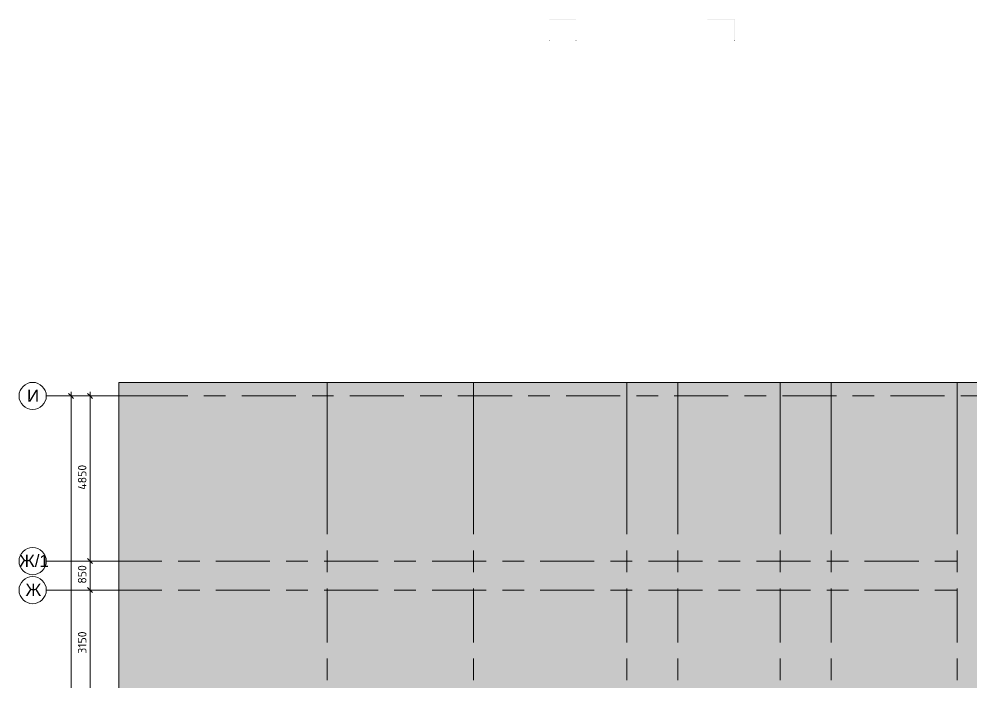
# Model space of a CAD drawing. Header units: millimetres. Extents: x -3817 to 677485, y -22715 to 103890.
# Drawn here: x 546830 to 574783, y 20478 to 39947 of the extents above; entities that cross this region are included whole.
import ezdxf

# ---------------------------------------------------------------- set-up
doc = ezdxf.new("R2010")
doc.units = ezdxf.units.MM
doc.layers.add('PDF _Геометрия', color=7, linetype='Continuous', true_color=0x1d1d1d)
doc.layers.add('PDF _Сплошная заливка', color=7, linetype='Continuous', true_color=0xffffff)
doc.layers.add('PDF _Текст', color=7, linetype='Continuous')
doc.styles.add('PDF ArialMT', font='arial.ttf')
doc.styles.add('PDF ISOCPEUR', font='isocpeur.ttf')

msp = doc.modelspace()

# ---------------------------------------------------------------- hatches: boundary and pattern name
at = {"layer": 'PDF _Сплошная заливка', "transparency": 33554559}
for points in [[(563189, 39940), (563189, 39947), (562398, 39946), (562398, 39940), (562584, 39940)], [(562398, 39318), (562405, 39318), (562403, 39940), (562398, 39940), (562398, 39338)], [(567839, 39940), (567839, 39947), (567043, 39947), (567043, 39940), (567699, 39940)], [(562397, 39307), (562414, 39307), (562414, 39327), (562398, 39327), (562397, 39317), (562395, 39317), (562397, 39307)], [(563198, 39307), (563197, 39317), (563196, 39318), (563196, 39327), (563179, 39327), (563179, 39307), (563197, 39307)], [(567848, 39307), (567847, 39317), (567846, 39318), (567846, 39327), (567829, 39327), (567829, 39307), (567847, 39307)]]:
    msp.add_hatch(color=1, dxfattribs=at).paths.add_polyline_path(points)
h = msp.add_hatch(color=1, dxfattribs=at)
h.paths.add_polyline_path([(567839, 39940), (567845, 39947), (567839, 39947)], flags=0)
h.paths.add_polyline_path([(567839, 39318), (567846, 39318), (567846, 39947), (567839, 39940), (567839, 39338)], flags=0)
at = {"layer": 'PDF _Сплошная заливка', "true_color": 0xd4d4d4, "transparency": 33554559}
msp.add_hatch(color=254, dxfattribs=at).paths.add_polyline_path([(551324, 16652), (551900, 16652), (551900, 17235), (590928, 17235), (590928, 25765), (586096, 25765), (586096, 29275), (549759, 29275), (549759, 16652), (550593, 16652)])

# ---------------------------------------------------------------- linework, layer by layer
at = {"layer": 'PDF _Геометрия', "color": 7, "lineweight": 20}
for points in [[(586096, 25765), (586096, 29277), (549757, 29277), (549757, 16650), (551900, 16650), (551900, 16652), (549759, 16652), (549759, 29275), (586094, 29275)], [(548434, 28802), (548359, 28877), (548284, 28952)], [(548990, 28802), (548915, 28877), (548840, 28952)], [(548990, 23952), (548915, 24027), (548840, 24102)], [(548990, 23102), (548915, 23177), (548840, 23252)]]:
    msp.add_lwpolyline(points, dxfattribs=at)
at = {"layer": 'PDF _Геометрия', "color": 8, "lineweight": 9, "true_color": 0x808080}
msp.add_lwpolyline([(590928, 17235), (590928, 25765), (586096, 25765), (586096, 29275), (549759, 29275), (549759, 16652), (551900, 16652), (551900, 17235)], close=True, dxfattribs=at)
at = {"layer": 'PDF _Геометрия', "color": 253, "lineweight": 9, "true_color": 0xaaaaaa}
for points in [[(555878, 24815), (555878, 26775), (555878, 29275)], [(560178, 24815), (560178, 26775), (560178, 29275)], [(564678, 24815), (564678, 26775), (564678, 29275)], [(566178, 24815), (566178, 26775), (566178, 29275)], [(569178, 24815), (569178, 26775), (569178, 29275)], [(570678, 24815), (570678, 26775), (570678, 29275)], [(574378, 24815), (574378, 26775), (574378, 29275)], [(547630, 28877), (550130, 28877), (551782, 28877)], [(552258, 28877), (552893, 28877)], [(553369, 28877), (554957, 28877)], [(555433, 28877), (556068, 28877)], [(556544, 28877), (558132, 28877)], [(558608, 28877), (559243, 28877)], [(559719, 28877), (561307, 28877)], [(561783, 28877), (562418, 28877)], [(562894, 28877), (564482, 28877)], [(564958, 28877), (565593, 28877)], [(566069, 28877), (567657, 28877)], [(568133, 28877), (568768, 28877)], [(569244, 28877), (570832, 28877)], [(571308, 28877), (571943, 28877)], [(572419, 28877), (574007, 28877)], [(574483, 28877), (575118, 28877)], [(555878, 23703), (555878, 24338)], [(560178, 23703), (560178, 24338)], [(564678, 23703), (564678, 24338)], [(566178, 23703), (566178, 24338)], [(569178, 23703), (569178, 24338)], [(570678, 23703), (570678, 24338)], [(574378, 23703), (574378, 24338)], [(547630, 24027), (550130, 24027), (551023, 24027)], [(551499, 24027), (552134, 24027)], [(552610, 24027), (554198, 24027)], [(554674, 24027), (555309, 24027)], [(555785, 24027), (557373, 24027)], [(557849, 24027), (558484, 24027)], [(558960, 24027), (560548, 24027)], [(561024, 24027), (561659, 24027)], [(562135, 24027), (563723, 24027)], [(564199, 24027), (564834, 24027)], [(565310, 24027), (566898, 24027)], [(567374, 24027), (568009, 24027)], [(568485, 24027), (570073, 24027)], [(570549, 24027), (571184, 24027)], [(571660, 24027), (573248, 24027)], [(573724, 24027), (574359, 24027)], [(555878, 21640), (555878, 23227)], [(560178, 21640), (560178, 23227)], [(564678, 21640), (564678, 23227)], [(566178, 21640), (566178, 23227)], [(569178, 21640), (569178, 23227)], [(570678, 21640), (570678, 23227)], [(574378, 21640), (574378, 23227)], [(547630, 23177), (550130, 23177), (551023, 23177)], [(551499, 23177), (552134, 23177)], [(552610, 23177), (554198, 23177)], [(554674, 23177), (555309, 23177)], [(555785, 23177), (557373, 23177)], [(557849, 23177), (558484, 23177)], [(558960, 23177), (560548, 23177)], [(561024, 23177), (561659, 23177)], [(562135, 23177), (563723, 23177)], [(564199, 23177), (564834, 23177)], [(565310, 23177), (566898, 23177)], [(567374, 23177), (568009, 23177)], [(568485, 23177), (570073, 23177)], [(570549, 23177), (571184, 23177)], [(571660, 23177), (573248, 23177)], [(573724, 23177), (574359, 23177)], [(555878, 20528), (555878, 21163)], [(560178, 20528), (560178, 21163)], [(564678, 20528), (564678, 21163)], [(566178, 20528), (566178, 21163)], [(569178, 20528), (569178, 21163)], [(570678, 20528), (570678, 21163)], [(574378, 20528), (574378, 21163)]]:
    msp.add_lwpolyline(points, dxfattribs=at)
at = {"layer": 'PDF _Геометрия', "color": 7, "lineweight": 9}
for points in [[(548165, 28877), (548359, 28877), (548479, 28877)], [(548359, 28997), (548359, 1757)], [(548721, 28877), (548915, 28877), (549035, 28877)], [(548915, 28997), (548915, 24027), (548915, 23177), (548915, 20027), (548915, 18877), (548915, 16877), (548915, 15277), (548915, 13877), (548915, 12977), (548915, 12377), (548915, 9677), (548915, 5477), (548915, 1757)], [(548721, 24027), (548915, 24027), (549035, 24027)], [(548721, 23177), (548915, 23177), (549035, 23177)]]:
    msp.add_lwpolyline(points, dxfattribs=at)
at = {"layer": 'PDF _Геометрия', "color": 253, "lineweight": 9, "true_color": 0xaaaaaa}
for centre in [(547230, 28877), (547230, 24027), (547230, 23177)]:
    msp.add_circle(centre, 400, dxfattribs=at)
at = {"layer": 'PDF _Геометрия', "color": 253, "lineweight": 20, "true_color": 0xaaaaaa}
for centre in [(547230, 28877), (547230, 24027), (547230, 23177)]:
    msp.add_circle(centre, 400, dxfattribs=at)

# ---------------------------------------------------------------- texts
at = {"layer": 'PDF _Текст', "color": 9, "true_color": 0xbebebe, "attachment_point": 4, "style": 'PDF ArialMT'}
for s, insert, char_height in [('И', (547065, 28884), 356), ('Ж/1', (546833, 24034), 355.6), ('Ж', (547021, 23184), 356)]:
    msp.add_mtext(s, dxfattribs=dict(at, insert=insert, char_height=char_height))
at = {"layer": 'PDF _Текст', "char_height": 250.1, "attachment_point": 4, "rotation": 90, "style": 'PDF ISOCPEUR'}
for s, insert in [('4850', (548683, 26124)), ('850', (548683, 23365)), ('3150', (548683, 21307))]:
    msp.add_mtext(s, dxfattribs=dict(at, insert=insert))

doc.saveas('drawing.dxf')
